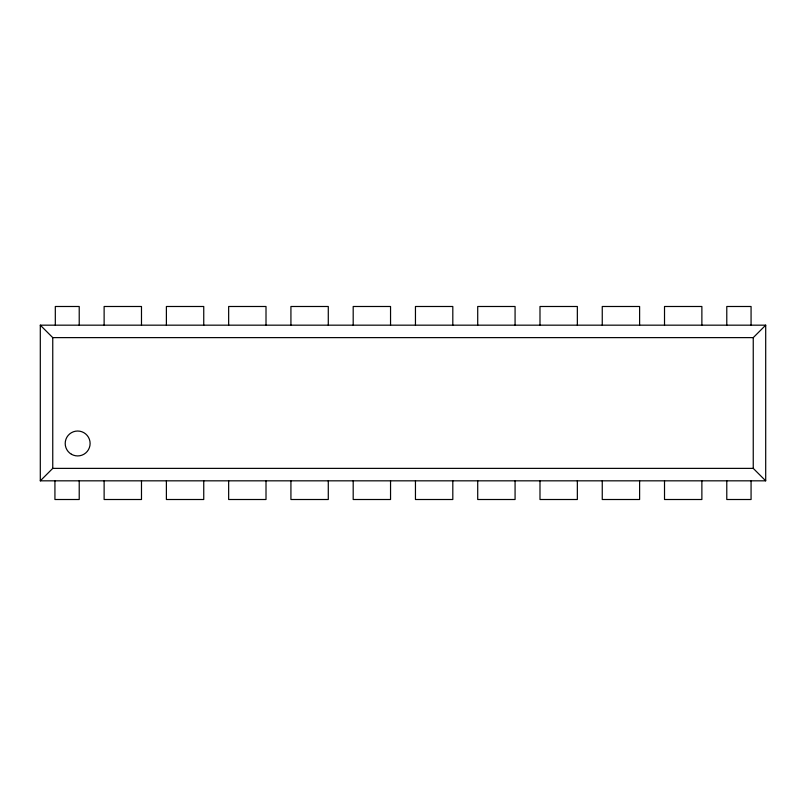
<?xml version="1.0" encoding="UTF-8"?>
<svg xmlns="http://www.w3.org/2000/svg" width="806" height="806" viewBox="0 0 806 806"><rect width="100%" height="100%" fill="white"/><g stroke="black" fill="none" stroke-linecap="round" stroke-linejoin="round"><path stroke-width="1.21" d="M40.3 480.829L52.753 468.377L753.247 468.377L765.7 480.829L765.7 325.171L40.3 325.171L40.3 480.829L765.7 480.829M40.3 325.171L52.753 337.623L753.247 337.623L765.7 325.171M753.247 337.623L753.247 468.377M751.071 325.171L751.071 306.492L726.78 306.492L726.78 325.171M751.071 480.829L751.071 499.508L726.78 499.508L726.78 480.829M701.875 325.171L701.875 306.492L664.517 306.492L664.517 325.171M701.875 480.829L701.875 499.508L664.517 499.508L664.517 480.829M639.611 325.171L639.611 306.492L602.253 306.492L602.253 325.171M639.611 480.829L639.611 499.508L602.253 499.508L602.253 480.829M577.348 325.171L577.348 306.492L539.99 306.492L539.99 325.171M577.348 480.829L577.348 499.508L539.99 499.508L539.99 480.829M515.074 325.171L515.074 306.492L477.716 306.492L477.716 325.171M515.074 480.829L515.074 499.508L477.716 499.508L477.716 480.829M452.811 325.171L452.811 306.492L415.453 306.492L415.453 325.171M452.811 480.829L452.811 499.508L415.453 499.508L415.453 480.829M390.547 325.171L390.547 306.492L353.189 306.492L353.189 325.171M390.547 480.829L390.547 499.508L353.189 499.508L353.189 480.829M328.284 325.171L328.284 306.492L290.926 306.492L290.926 325.171M328.284 480.829L328.284 499.508L290.926 499.508L290.926 480.829M266.01 325.171L266.01 306.492L228.652 306.492L228.652 325.171M266.01 480.829L266.01 499.508L228.652 499.508L228.652 480.829M203.747 325.171L203.747 306.492L166.389 306.492L166.389 325.171M203.747 480.829L203.747 499.508L166.389 499.508L166.389 480.829M141.483 325.171L141.483 306.492L104.125 306.492L104.125 325.171M141.483 480.829L141.483 499.508L104.125 499.508L104.125 480.829M79.22 325.171L79.22 306.492L55.312 306.492L55.312 325.171M79.22 480.829L79.22 499.508L54.929 499.508L54.929 480.829M52.753 337.623L52.753 468.377M71.432 454.262A12.453 12.453 0 0 0 90.111 443.471A12.453 12.453 0 0 0 71.432 432.691A12.453 12.453 0 0 0 71.432 454.262"/></g></svg>
